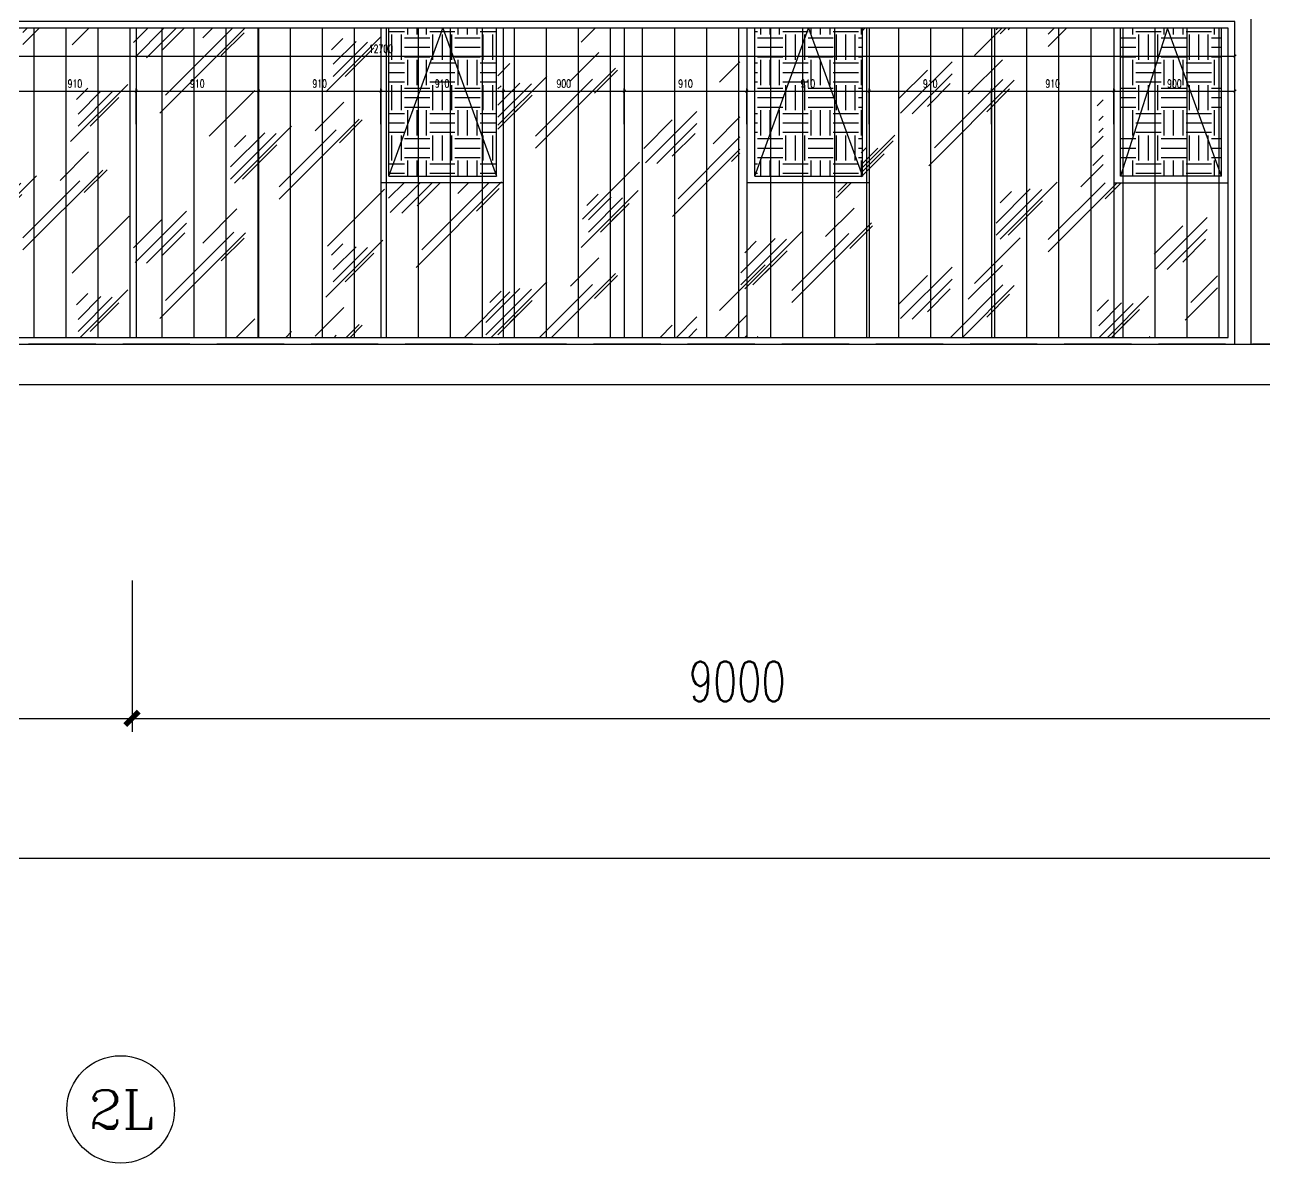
# Model space of a CAD drawing. Extents: x -2377130 to 293730, y -2 to 754590.
# Drawn here: x -1037818 to -1028603, y 511145 to 519612 of the extents above; entities that cross this region are included whole.
import ezdxf
from ezdxf.enums import TextEntityAlignment as Align

# ---------------------------------------------------------------- set-up
doc = ezdxf.new("R2010")
doc.units = 0
doc.header["$LTSCALE"] = 1000
doc.header["$MEASUREMENT"] = 0
doc.linetypes.add('__DASH', pattern=[0.35, 0.25, -0.1])
doc.linetypes.add('DOTE', pattern=[2.42, 2, -0.2, 0.02, -0.2])
doc.layers.get('Defpoints').update_dxf_attribs({"color": 210})
for name, color, linetype in [('A-AXIS-D', 1, 'Continuous'), ('A-AXIS-DOTE', 14, 'DOTE'), ('A-HATCH-2', 251, 'Continuous'), ('A-LIN-V', 9, 'Continuous'), ('A-WINDOW', 140, 'Continuous'), ('A-门窗表显示尺寸', 160, 'Continuous'), ('AS-WALL', 40, 'Continuous'), ('PUB_TEXT', 7, 'Continuous'), ('SPACE_HATCH', 8, 'Continuous')]:
    doc.layers.add(name, color=color, linetype=linetype)
doc.layers.add('A-WALL-HATCH', color=8, linetype='Continuous', lineweight=13)
doc.styles.add('_TCH_AXIS', font='COMPLEX', dxfattribs={"bigfont": 'GBCBIG'})
doc.styles.add('_TCH_DIM_T3', font='SIMPLEX', dxfattribs={"width": 0.705882, "bigfont": 'GBCBIG'})
doc.styles.add('A-DIM_T3', font='SIMPLEX', dxfattribs={"width": 0.705882, "bigfont": 'GBCBIG'})
doc.dimstyles.new('_TCH_ARCH&&100', dxfattribs={"dimtxt": 297.5, "dimasz": 100, "dimexe": 100, "dimexo": 100, "dimgap": 126.25, "dimtad": 1, "dimdec": 0, "dimzin": 0, "dimdsep": 46, "dimtxsty": '_TCH_DIM_T3', "dimblk": 'ARCHTICK', "dimcen": 0.09, "dimclrt": 7, "dimazin": 2, "dimtfac": 1, "dimtdec": 0, "dimtix": 1, "dimtmove": 2, "dimatfit": 3, "dimfxl": 0, "dimtolj": 1, "dimtzin": 0, "dimarcsym": 0})
doc.dimstyles.new('A-DIM&&20', dxfattribs={"dimtxt": 59.5, "dimasz": 20, "dimexe": 20, "dimexo": 20, "dimgap": 25.25, "dimtad": 1, "dimdec": 0, "dimzin": 0, "dimdsep": 46, "dimtxsty": 'A-DIM_T3', "dimblk": 'ARCHTICK', "dimcen": 0.09, "dimclrt": 7, "dimazin": 2, "dimtfac": 1, "dimtdec": 0, "dimtix": 1, "dimtmove": 2, "dimatfit": 3, "dimfxl": 0, "dimtolj": 1, "dimtzin": 0, "dimarcsym": 0})
pattern_1 = [(0, (-1130620, -3e-08), (187.5, 187.5), [187.5, -187.5]), (0, (-1130620, 70.31), (187.5, 187.5), [187.5, -187.5]), (0, (-1130620, 140.62), (187.5, 187.5), [187.5, -187.5]), (90, (-1130596.56, 164.06), (-187.5, 187.5), [187.5, -187.5]), (90, (-1130526.25, 164.06), (-187.5, 187.5), [187.5, -187.5]), (90, (-1130455.94, 164.06), (-187.5, 187.5), [187.5, -187.5])]

# ---------------------------------------------------------------- blocks, each defined once
blk = doc.blocks.new('_ArchTick')
at = {"color": 0, "linetype": 'ByBlock', "const_width": 0.4}
blk.add_lwpolyline([(-0.5, -0.5), (0.5, 0.5)], dxfattribs=at)
blk = doc.blocks.new('*D1118')
at = {"layer": 'A-AXIS-D', "color": 0, "lineweight": -2}
for p, q in [((-1104220.7, 515480), (-1104220.7, 513313.4)), ((-946220.7, 515480), (-946220.7, 513313.4)), ((-1104220.7, 513413.4), (-946220.7, 513413.4))]:
    blk.add_line(p, q, dxfattribs=at)
at = {"layer": 'Defpoints', "color": 0}
for p in [(-1104220.7, 515580), (-946220.7, 515580), (-946220.7, 513413.4)]:
    blk.add_point(p, dxfattribs=at)
at = {"layer": 'A-AXIS-D', "color": 0, "lineweight": -2, "xscale": 100, "yscale": 100, "zscale": 100, "rotation": 180}
blk.add_blockref('_ArchTick', (-1104220.7, 513413.4), dxfattribs=at)
at = {"layer": 'A-AXIS-D', "color": 0, "lineweight": -2, "xscale": 100, "yscale": 100, "zscale": 100}
blk.add_blockref('_ArchTick', (-946220.7, 513413.4), dxfattribs=at)
at = {"layer": 'A-AXIS-D', "color": 7, "insert": (-1025220.7, 513688.4), "char_height": 297.5, "attachment_point": 5, "style": '_TCH_DIM_T3'}
blk.add_mtext('\\A1;158000', dxfattribs=at)
blk = doc.blocks.new('*D1080')
at = {"layer": 'A-AXIS-D', "color": 0, "lineweight": -2}
for p, q in [((-1046020.7, 515480), (-1046020.7, 514353.4)), ((-1037020.7, 515480), (-1037020.7, 514353.4)), ((-1046020.7, 514453.4), (-1037020.7, 514453.4))]:
    blk.add_line(p, q, dxfattribs=at)
at = {"layer": 'Defpoints', "color": 0}
for p in [(-1046020.7, 515580), (-1037020.7, 515580), (-1037020.7, 514453.4)]:
    blk.add_point(p, dxfattribs=at)
at = {"layer": 'A-AXIS-D', "color": 0, "lineweight": -2, "xscale": 100, "yscale": 100, "zscale": 100, "rotation": 180}
blk.add_blockref('_ArchTick', (-1046020.7, 514453.4), dxfattribs=at)
at = {"layer": 'A-AXIS-D', "color": 0, "lineweight": -2, "xscale": 100, "yscale": 100, "zscale": 100}
blk.add_blockref('_ArchTick', (-1037020.7, 514453.4), dxfattribs=at)
at = {"layer": 'A-AXIS-D', "color": 7, "insert": (-1041520.7, 514728.4), "char_height": 297.5, "attachment_point": 5, "style": '_TCH_DIM_T3'}
blk.add_mtext('\\A1;9000', dxfattribs=at)
blk = doc.blocks.new('*D1079')
at = {"layer": 'A-AXIS-D', "color": 0, "lineweight": -2}
for p, q in [((-1037020.7, 515480), (-1037020.7, 514353.4)), ((-1028020.7, 515480), (-1028020.7, 514353.4)), ((-1037020.7, 514453.4), (-1028020.7, 514453.4))]:
    blk.add_line(p, q, dxfattribs=at)
at = {"layer": 'Defpoints', "color": 0}
for p in [(-1037020.7, 515580), (-1028020.7, 515580), (-1028020.7, 514453.4)]:
    blk.add_point(p, dxfattribs=at)
at = {"layer": 'A-AXIS-D', "color": 0, "lineweight": -2, "xscale": 100, "yscale": 100, "zscale": 100, "rotation": 180}
blk.add_blockref('_ArchTick', (-1037020.7, 514453.4), dxfattribs=at)
at = {"layer": 'A-AXIS-D', "color": 0, "lineweight": -2, "xscale": 100, "yscale": 100, "zscale": 100}
blk.add_blockref('_ArchTick', (-1028020.7, 514453.4), dxfattribs=at)
at = {"layer": 'A-AXIS-D', "color": 7, "insert": (-1032520.7, 514728.4), "char_height": 297.5, "attachment_point": 5, "style": '_TCH_DIM_T3'}
blk.add_mtext('\\A1;9000', dxfattribs=at)
blk = doc.blocks.new('*D842')
at = {"layer": 'A-门窗表显示尺寸', "color": 0, "lineweight": -2}
for p, q in [((-1041520.7, 519132.3), (-1041520.7, 519399.7)), ((-1028820.7, 519132.3), (-1028820.7, 519399.7)), ((-1041520.7, 519379.7), (-1028820.7, 519379.7))]:
    blk.add_line(p, q, dxfattribs=at)
at = {"layer": 'Defpoints', "color": 0}
for p in [(-1028820.7, 519379.7), (-1041520.7, 519112.3), (-1028820.7, 519112.3)]:
    blk.add_point(p, dxfattribs=at)
at = {"layer": 'A-门窗表显示尺寸', "color": 0, "lineweight": -2, "xscale": 20, "yscale": 20, "zscale": 20, "rotation": 180}
blk.add_blockref('_ArchTick', (-1041520.7, 519379.7), dxfattribs=at)
at = {"layer": 'A-门窗表显示尺寸', "color": 0, "lineweight": -2, "xscale": 20, "yscale": 20, "zscale": 20}
blk.add_blockref('_ArchTick', (-1028820.7, 519379.7), dxfattribs=at)
at = {"layer": 'A-门窗表显示尺寸', "color": 7, "insert": (-1035170.7, 519434.7), "char_height": 59.5, "attachment_point": 5, "style": 'A-DIM_T3'}
blk.add_mtext('\\A1;12700', dxfattribs=at)
blk = doc.blocks.new('*D853')
at = {"layer": 'A-门窗表显示尺寸', "color": 0, "lineweight": -2}
for p, q in [((-1037900.7, 518872.3), (-1037900.7, 519139.7)), ((-1037900.7, 519119.7), (-1036990.7, 519119.7)), ((-1036990.7, 518872.3), (-1036990.7, 519139.7))]:
    blk.add_line(p, q, dxfattribs=at)
at = {"layer": 'Defpoints', "color": 0}
for p in [(-1036990.7, 519119.7), (-1037900.7, 518852.3), (-1036990.7, 518852.3)]:
    blk.add_point(p, dxfattribs=at)
at = {"layer": 'A-门窗表显示尺寸', "color": 0, "lineweight": -2, "xscale": 20, "yscale": 20, "zscale": 20, "rotation": 180}
blk.add_blockref('_ArchTick', (-1037900.7, 519119.7), dxfattribs=at)
at = {"layer": 'A-门窗表显示尺寸', "color": 0, "lineweight": -2, "xscale": 20, "yscale": 20, "zscale": 20}
blk.add_blockref('_ArchTick', (-1036990.7, 519119.7), dxfattribs=at)
at = {"layer": 'A-门窗表显示尺寸', "color": 7, "insert": (-1037445.7, 519174.7), "char_height": 59.5, "attachment_point": 5, "style": 'A-DIM_T3'}
blk.add_mtext('\\A1;910', dxfattribs=at)
blk = doc.blocks.new('*D854')
at = {"layer": 'A-门窗表显示尺寸', "color": 0, "lineweight": -2}
for p, q in [((-1036990.7, 518872.3), (-1036990.7, 519139.7)), ((-1036990.7, 519119.7), (-1036080.7, 519119.7)), ((-1036080.7, 518872.3), (-1036080.7, 519139.7))]:
    blk.add_line(p, q, dxfattribs=at)
at = {"layer": 'Defpoints', "color": 0}
for p in [(-1036080.7, 519119.7), (-1036990.7, 518852.3), (-1036080.7, 518852.3)]:
    blk.add_point(p, dxfattribs=at)
at = {"layer": 'A-门窗表显示尺寸', "color": 0, "lineweight": -2, "xscale": 20, "yscale": 20, "zscale": 20, "rotation": 180}
blk.add_blockref('_ArchTick', (-1036990.7, 519119.7), dxfattribs=at)
at = {"layer": 'A-门窗表显示尺寸', "color": 0, "lineweight": -2, "xscale": 20, "yscale": 20, "zscale": 20}
blk.add_blockref('_ArchTick', (-1036080.7, 519119.7), dxfattribs=at)
at = {"layer": 'A-门窗表显示尺寸', "color": 7, "insert": (-1036535.7, 519174.7), "char_height": 59.5, "attachment_point": 5, "style": 'A-DIM_T3'}
blk.add_mtext('\\A1;910', dxfattribs=at)
blk = doc.blocks.new('*D855')
at = {"layer": 'A-门窗表显示尺寸', "color": 0, "lineweight": -2}
for p, q in [((-1036080.7, 518872.3), (-1036080.7, 519139.7)), ((-1036080.7, 519119.7), (-1035170.7, 519119.7)), ((-1035170.7, 518872.3), (-1035170.7, 519139.7))]:
    blk.add_line(p, q, dxfattribs=at)
at = {"layer": 'Defpoints', "color": 0}
for p in [(-1035170.7, 519119.7), (-1036080.7, 518852.3), (-1035170.7, 518852.3)]:
    blk.add_point(p, dxfattribs=at)
at = {"layer": 'A-门窗表显示尺寸', "color": 0, "lineweight": -2, "xscale": 20, "yscale": 20, "zscale": 20, "rotation": 180}
blk.add_blockref('_ArchTick', (-1036080.7, 519119.7), dxfattribs=at)
at = {"layer": 'A-门窗表显示尺寸', "color": 0, "lineweight": -2, "xscale": 20, "yscale": 20, "zscale": 20}
blk.add_blockref('_ArchTick', (-1035170.7, 519119.7), dxfattribs=at)
at = {"layer": 'A-门窗表显示尺寸', "color": 7, "insert": (-1035625.7, 519174.7), "char_height": 59.5, "attachment_point": 5, "style": 'A-DIM_T3'}
blk.add_mtext('\\A1;910', dxfattribs=at)
blk = doc.blocks.new('*D856')
at = {"layer": 'A-门窗表显示尺寸', "color": 0, "lineweight": -2}
for p, q in [((-1035170.7, 518872.3), (-1035170.7, 519139.7)), ((-1035170.7, 519119.7), (-1034260.7, 519119.7)), ((-1034260.7, 518872.3), (-1034260.7, 519139.7))]:
    blk.add_line(p, q, dxfattribs=at)
at = {"layer": 'Defpoints', "color": 0}
for p in [(-1034260.7, 519119.7), (-1035170.7, 518852.3), (-1034260.7, 518852.3)]:
    blk.add_point(p, dxfattribs=at)
at = {"layer": 'A-门窗表显示尺寸', "color": 0, "lineweight": -2, "xscale": 20, "yscale": 20, "zscale": 20, "rotation": 180}
blk.add_blockref('_ArchTick', (-1035170.7, 519119.7), dxfattribs=at)
at = {"layer": 'A-门窗表显示尺寸', "color": 0, "lineweight": -2, "xscale": 20, "yscale": 20, "zscale": 20}
blk.add_blockref('_ArchTick', (-1034260.7, 519119.7), dxfattribs=at)
at = {"layer": 'A-门窗表显示尺寸', "color": 7, "insert": (-1034715.7, 519174.7), "char_height": 59.5, "attachment_point": 5, "style": 'A-DIM_T3'}
blk.add_mtext('\\A1;910', dxfattribs=at)
blk = doc.blocks.new('*D857')
at = {"layer": 'A-门窗表显示尺寸', "color": 0, "lineweight": -2}
for p, q in [((-1034260.7, 518872.3), (-1034260.7, 519139.7)), ((-1034260.7, 519119.7), (-1033360.7, 519119.7)), ((-1033360.7, 518872.3), (-1033360.7, 519139.7))]:
    blk.add_line(p, q, dxfattribs=at)
at = {"layer": 'Defpoints', "color": 0}
for p in [(-1033360.7, 519119.7), (-1034260.7, 518852.3), (-1033360.7, 518852.3)]:
    blk.add_point(p, dxfattribs=at)
at = {"layer": 'A-门窗表显示尺寸', "color": 0, "lineweight": -2, "xscale": 20, "yscale": 20, "zscale": 20, "rotation": 180}
blk.add_blockref('_ArchTick', (-1034260.7, 519119.7), dxfattribs=at)
at = {"layer": 'A-门窗表显示尺寸', "color": 0, "lineweight": -2, "xscale": 20, "yscale": 20, "zscale": 20}
blk.add_blockref('_ArchTick', (-1033360.7, 519119.7), dxfattribs=at)
at = {"layer": 'A-门窗表显示尺寸', "color": 7, "insert": (-1033810.7, 519174.7), "char_height": 59.5, "attachment_point": 5, "style": 'A-DIM_T3'}
blk.add_mtext('\\A1;900', dxfattribs=at)
blk = doc.blocks.new('*D858')
at = {"layer": 'A-门窗表显示尺寸', "color": 0, "lineweight": -2}
for p, q in [((-1033360.7, 518872.3), (-1033360.7, 519139.7)), ((-1033360.7, 519119.7), (-1032450.7, 519119.7)), ((-1032450.7, 518872.3), (-1032450.7, 519139.7))]:
    blk.add_line(p, q, dxfattribs=at)
at = {"layer": 'Defpoints', "color": 0}
for p in [(-1032450.7, 519119.7), (-1033360.7, 518852.3), (-1032450.7, 518852.3)]:
    blk.add_point(p, dxfattribs=at)
at = {"layer": 'A-门窗表显示尺寸', "color": 0, "lineweight": -2, "xscale": 20, "yscale": 20, "zscale": 20, "rotation": 180}
blk.add_blockref('_ArchTick', (-1033360.7, 519119.7), dxfattribs=at)
at = {"layer": 'A-门窗表显示尺寸', "color": 0, "lineweight": -2, "xscale": 20, "yscale": 20, "zscale": 20}
blk.add_blockref('_ArchTick', (-1032450.7, 519119.7), dxfattribs=at)
at = {"layer": 'A-门窗表显示尺寸', "color": 7, "insert": (-1032905.7, 519174.7), "char_height": 59.5, "attachment_point": 5, "style": 'A-DIM_T3'}
blk.add_mtext('\\A1;910', dxfattribs=at)
blk = doc.blocks.new('*D844')
at = {"layer": 'A-门窗表显示尺寸', "color": 0, "lineweight": -2}
for p, q in [((-1032450.7, 518872.3), (-1032450.7, 519139.7)), ((-1032450.7, 519119.7), (-1031540.7, 519119.7)), ((-1031540.7, 518872.3), (-1031540.7, 519139.7))]:
    blk.add_line(p, q, dxfattribs=at)
at = {"layer": 'Defpoints', "color": 0}
for p in [(-1031540.7, 519119.7), (-1032450.7, 518852.3), (-1031540.7, 518852.3)]:
    blk.add_point(p, dxfattribs=at)
at = {"layer": 'A-门窗表显示尺寸', "color": 0, "lineweight": -2, "xscale": 20, "yscale": 20, "zscale": 20, "rotation": 180}
blk.add_blockref('_ArchTick', (-1032450.7, 519119.7), dxfattribs=at)
at = {"layer": 'A-门窗表显示尺寸', "color": 0, "lineweight": -2, "xscale": 20, "yscale": 20, "zscale": 20}
blk.add_blockref('_ArchTick', (-1031540.7, 519119.7), dxfattribs=at)
at = {"layer": 'A-门窗表显示尺寸', "color": 7, "insert": (-1031995.7, 519174.7), "char_height": 59.5, "attachment_point": 5, "style": 'A-DIM_T3'}
blk.add_mtext('\\A1;910', dxfattribs=at)
blk = doc.blocks.new('*D845')
at = {"layer": 'A-门窗表显示尺寸', "color": 0, "lineweight": -2}
for p, q in [((-1031540.7, 518872.3), (-1031540.7, 519139.7)), ((-1031540.7, 519119.7), (-1030630.7, 519119.7)), ((-1030630.7, 518872.3), (-1030630.7, 519139.7))]:
    blk.add_line(p, q, dxfattribs=at)
at = {"layer": 'Defpoints', "color": 0}
for p in [(-1030630.7, 519119.7), (-1031540.7, 518852.3), (-1030630.7, 518852.3)]:
    blk.add_point(p, dxfattribs=at)
at = {"layer": 'A-门窗表显示尺寸', "color": 0, "lineweight": -2, "xscale": 20, "yscale": 20, "zscale": 20, "rotation": 180}
blk.add_blockref('_ArchTick', (-1031540.7, 519119.7), dxfattribs=at)
at = {"layer": 'A-门窗表显示尺寸', "color": 0, "lineweight": -2, "xscale": 20, "yscale": 20, "zscale": 20}
blk.add_blockref('_ArchTick', (-1030630.7, 519119.7), dxfattribs=at)
at = {"layer": 'A-门窗表显示尺寸', "color": 7, "insert": (-1031085.7, 519174.7), "char_height": 59.5, "attachment_point": 5, "style": 'A-DIM_T3'}
blk.add_mtext('\\A1;910', dxfattribs=at)
blk = doc.blocks.new('*D846')
at = {"layer": 'A-门窗表显示尺寸', "color": 0, "lineweight": -2}
for p, q in [((-1030630.7, 518872.3), (-1030630.7, 519139.7)), ((-1030630.7, 519119.7), (-1029720.7, 519119.7)), ((-1029720.7, 518872.3), (-1029720.7, 519139.7))]:
    blk.add_line(p, q, dxfattribs=at)
at = {"layer": 'Defpoints', "color": 0}
for p in [(-1029720.7, 519119.7), (-1030630.7, 518852.3), (-1029720.7, 518852.3)]:
    blk.add_point(p, dxfattribs=at)
at = {"layer": 'A-门窗表显示尺寸', "color": 0, "lineweight": -2, "xscale": 20, "yscale": 20, "zscale": 20, "rotation": 180}
blk.add_blockref('_ArchTick', (-1030630.7, 519119.7), dxfattribs=at)
at = {"layer": 'A-门窗表显示尺寸', "color": 0, "lineweight": -2, "xscale": 20, "yscale": 20, "zscale": 20}
blk.add_blockref('_ArchTick', (-1029720.7, 519119.7), dxfattribs=at)
at = {"layer": 'A-门窗表显示尺寸', "color": 7, "insert": (-1030175.7, 519174.7), "char_height": 59.5, "attachment_point": 5, "style": 'A-DIM_T3'}
blk.add_mtext('\\A1;910', dxfattribs=at)
blk = doc.blocks.new('*D847')
at = {"layer": 'A-门窗表显示尺寸', "color": 0, "lineweight": -2}
for p, q in [((-1029720.7, 518872.3), (-1029720.7, 519139.7)), ((-1029720.7, 519119.7), (-1028820.7, 519119.7)), ((-1028820.7, 518872.3), (-1028820.7, 519139.7))]:
    blk.add_line(p, q, dxfattribs=at)
at = {"layer": 'Defpoints', "color": 0}
for p in [(-1028820.7, 519119.7), (-1029720.7, 518852.3), (-1028820.7, 518852.3)]:
    blk.add_point(p, dxfattribs=at)
at = {"layer": 'A-门窗表显示尺寸', "color": 0, "lineweight": -2, "xscale": 20, "yscale": 20, "zscale": 20, "rotation": 180}
blk.add_blockref('_ArchTick', (-1029720.7, 519119.7), dxfattribs=at)
at = {"layer": 'A-门窗表显示尺寸', "color": 0, "lineweight": -2, "xscale": 20, "yscale": 20, "zscale": 20}
blk.add_blockref('_ArchTick', (-1028820.7, 519119.7), dxfattribs=at)
at = {"layer": 'A-门窗表显示尺寸', "color": 7, "insert": (-1029270.7, 519174.7), "char_height": 59.5, "attachment_point": 5, "style": 'A-DIM_T3'}
blk.add_mtext('\\A1;900', dxfattribs=at)

msp = doc.modelspace()

# ---------------------------------------------------------------- hatches: boundary and pattern name
at = {"layer": 'A-WALL-HATCH'}
h = msp.add_hatch(dxfattribs=at)
h.set_pattern_fill('玻璃2', color=8, scale=100)
h.set_pattern_definition([(45, (715009.7, 60), (0, 1527.35065), [600, -360, 600, -360, 240, -523.28157]), (45, (714979.7, 90), (0, 1527.35065), [480, -600, 360, -360, 420, -463.28157]), (45, (714979.7, 180), (0, 1527.35065), [360, -720, 240, -360, 540, -463.28157]), (45, (715069.7, 90), (0, 1527.35065), [360, -720, 300, -1303.2815]), (45, (715159.7, 180), (0, 1527.35065), [180, -900, 120, -1483.2815]), (45, (715009.7, 330), (0, 1527.35065), [120, -900, 120, -480, 300, -763.28157]), (45, (715549.7, 240), (0, 1527.35065), [600, -900, 720, -475.2816]), (45, (715549.7, 150), (0, 1527.35065), [840, -600, 900, -355.2816]), (45, (715699.7, 270), (0, -1697.0563), [600, -840, 480, -763.2816]), (45, (715609.7, 450), (0, 1527.35065), [300, -1200, 360, -823.2816]), (45, (715789.7, 360), (0, 1527.35065), [240, -1200, 240, -1003.2815])])
h.paths.add_polyline_path([(-1041450.7, 517287.5), (-1028950.7, 517287.5), (-1028950.7, 518437.5), (-1029800.7, 518437.5), (-1029800.7, 519587.5), (-1031600.7, 519587.5), (-1031600.7, 518437.5), (-1032500.7, 518437.5), (-1032500.7, 519587.5), (-1034300.7, 519587.5), (-1034300.7, 518437.5), (-1035170.7, 518437.5), (-1035170.7, 519587.5), (-1037900.7, 519587.5), (-1037900.7, 518437.5), (-1038800.7, 518437.5), (-1038800.7, 519587.5), (-1040600.7, 519587.5), (-1040600.7, 518437.5), (-1041450.7, 518437.5)])
at = {"layer": 'SPACE_HATCH'}
h = msp.add_hatch(dxfattribs=at)
h.set_pattern_fill('土壤', color=8, scale=50, style=0)
h.set_pattern_definition(pattern_1)
h.paths.add_polyline_path([(-1034310.7, 518487.5), (-1035110.7, 518487.5), (-1035110.7, 519587.5), (-1034310.7, 519587.5)])
h = msp.add_hatch(dxfattribs=at)
h.set_pattern_fill('土壤', color=8, scale=50, style=0)
h.set_pattern_definition(pattern_1)
h.paths.add_polyline_path([(-1034310.7, 518487.5), (-1035110.7, 518487.5), (-1035110.7, 519587.5), (-1034310.7, 519587.5)])
h = msp.add_hatch(dxfattribs=at)
h.set_pattern_fill('土壤', color=8, scale=50, style=0)
h.set_pattern_definition(pattern_1)
h.paths.add_polyline_path([(-1031590.7, 518487.5), (-1032390.7, 518487.5), (-1032390.7, 519587.5), (-1031590.7, 519587.5)])
h = msp.add_hatch(dxfattribs=at)
h.set_pattern_fill('土壤', color=8, scale=50, style=0)
h.set_pattern_definition(pattern_1)
h.paths.add_polyline_path([(-1031590.7, 518487.5), (-1032390.7, 518487.5), (-1032390.7, 519587.5), (-1031590.7, 519587.5)])
h = msp.add_hatch(dxfattribs=at)
h.set_pattern_fill('土壤', color=8, scale=50, style=0)
h.set_pattern_definition(pattern_1)
h.paths.add_polyline_path([(-1029670.7, 518487.5), (-1028920.7, 518487.5), (-1028920.7, 519587.5), (-1029670.7, 519587.5)])

# ---------------------------------------------------------------- linework, layer by layer
at = {"layer": 'A-AXIS-D', "color": 8}
msp.add_circle((-1037105.6, 511544.7), 400, dxfattribs=at)
at = {"layer": 'A-AXIS-DOTE', "color": 8, "linetype": '__DASH', "ltscale": 2}
msp.add_line((-940690, 517237.5), (-1111279.8, 517237.5), dxfattribs=at)
at = {"layer": 'A-HATCH-2', "color": 8, "linetype": 'Continuous'}
for p, q in [((-1028700, 517237.5), (-1028700, 534887.5)), ((-1037748.8, 517287.5), (-1037748.8, 519587.5)), ((-1037510.6, 517287.5), (-1037510.6, 519587.5)), ((-1037272.5, 517287.5), (-1037272.5, 519587.5)), ((-1037034.4, 517287.5), (-1037034.4, 519587.5)), ((-1036796.2, 517287.5), (-1036796.2, 519587.5)), ((-1036558.1, 517287.5), (-1036558.1, 519587.5)), ((-1036320, 517287.5), (-1036320, 519587.5)), ((-1036081.9, 517287.5), (-1036081.9, 519587.5)), ((-1035843.8, 517287.5), (-1035843.8, 519587.5)), ((-1035605.6, 517287.5), (-1035605.6, 519587.5)), ((-1035367.5, 517287.5), (-1035367.5, 519587.5)), ((-1035129.4, 517287.5), (-1035129.4, 519587.5)), ((-1034891.2, 517287.5), (-1034891.2, 519587.5)), ((-1034653.1, 517287.5), (-1034653.1, 519587.5)), ((-1034415, 517287.5), (-1034415, 519587.5)), ((-1034176.9, 517287.5), (-1034176.9, 519587.5)), ((-1033938.8, 517287.5), (-1033938.8, 519587.5)), ((-1033700.6, 517287.5), (-1033700.6, 519587.5)), ((-1033462.5, 517287.5), (-1033462.5, 519587.5)), ((-1033224.4, 517287.5), (-1033224.4, 519587.5)), ((-1032986.2, 517287.5), (-1032986.2, 519587.5)), ((-1032748.1, 517287.5), (-1032748.1, 519587.5)), ((-1032510, 517287.5), (-1032510, 519587.5)), ((-1032271.9, 517287.5), (-1032271.9, 519587.5)), ((-1032033.8, 517287.5), (-1032033.8, 519587.5)), ((-1031795.6, 517287.5), (-1031795.6, 519587.5)), ((-1031557.5, 517287.5), (-1031557.5, 519587.5)), ((-1031319.4, 517287.5), (-1031319.4, 519587.5)), ((-1031081.2, 517287.5), (-1031081.2, 519587.5)), ((-1030843.1, 517287.5), (-1030843.1, 519587.5)), ((-1030605, 517287.5), (-1030605, 519587.5)), ((-1030366.9, 517287.5), (-1030366.9, 519587.5)), ((-1030128.8, 517287.5), (-1030128.8, 519587.5)), ((-1029890.6, 517287.5), (-1029890.6, 519587.5)), ((-1029652.5, 517287.5), (-1029652.5, 519587.5)), ((-1029414.4, 517287.5), (-1029414.4, 519587.5)), ((-1029176.2, 517287.5), (-1029176.2, 519587.5)), ((-1028938.1, 517287.5), (-1028938.1, 519587.5))]:
    msp.add_line(p, q, dxfattribs=at)
at = {"layer": 'A-LIN-V', "color": 8}
msp.add_line((-1104220.7, 517237.5), (-946220.7, 517237.5), dxfattribs=at)
at = {"layer": 'A-WINDOW', "color": 8}
for p, q in [((-1036990.7, 519587.5), (-1036990.7, 517287.5)), ((-1036080.7, 519587.5), (-1036080.7, 517287.5)), ((-1035170.7, 519587.5), (-1035170.7, 517287.5)), ((-1035110.7, 518487.5), (-1035110.7, 519587.5)), ((-1034310.7, 518487.5), (-1034310.7, 519587.5)), ((-1034260.7, 519587.5), (-1034260.7, 517287.5)), ((-1033360.7, 519587.5), (-1033360.7, 517287.5)), ((-1032450.7, 519587.5), (-1032450.7, 517287.5)), ((-1032390.7, 518487.5), (-1032390.7, 519587.5)), ((-1031590.7, 518487.5), (-1031590.7, 519587.5)), ((-1031540.7, 519587.5), (-1031540.7, 517287.5)), ((-1030630.7, 519587.5), (-1030630.7, 517287.5)), ((-1029720.7, 519587.5), (-1029720.7, 517287.5)), ((-1029670.7, 518487.5), (-1029670.7, 519587.5)), ((-1028920.7, 518487.5), (-1028920.7, 519587.5)), ((-1035110.7, 518487.5), (-1034310.7, 518487.5)), ((-1032390.7, 518487.5), (-1031590.7, 518487.5)), ((-1028920.7, 518487.5), (-1029670.7, 518487.5)), ((-1034260.7, 518437.5), (-1035170.7, 518437.5)), ((-1031540.7, 518437.5), (-1032450.7, 518437.5)), ((-1029720.7, 518437.5), (-1028870.7, 518437.5))]:
    msp.add_line(p, q, dxfattribs=at)
for points in [[(-1041520.7, 517237.5), (-1028820.7, 517237.5), (-1028820.7, 519637.5), (-1041520.7, 519637.5)], [(-1041470.7, 517287.5), (-1028870.7, 517287.5), (-1028870.7, 519587.5), (-1041470.7, 519587.5)]]:
    msp.add_lwpolyline(points, close=True, dxfattribs=at)
for points in [[(-1035110.7, 518487.5), (-1034710.5, 519587.5), (-1034310.7, 518487.5)], [(-1032390.7, 518487.5), (-1031990.5, 519587.5), (-1031590.7, 518487.5)], [(-1028920.7, 518487.5), (-1029320.8, 519587.5), (-1029670.7, 518487.5)]]:
    msp.add_lwpolyline(points, dxfattribs=at)
at = {"layer": 'AS-WALL', "color": 8}
msp.add_line((-1111279.8, 516937.5), (-940690, 516937.5), dxfattribs=at)

# ---------------------------------------------------------------- texts
at = {"layer": 'PUB_TEXT', "color": 8, "style": '_TCH_AXIS'}
msp.add_text('2L', height=288.12, dxfattribs=at).set_placement((-1037345.7, 511400.7), (-1036865.5, 511400.7), align=Align.FIT)

# ---------------------------------------------------------------- dimensions: what is measured, and where the dimension line sits
at = {"layer": 'A-AXIS-D', "color": 8}
for base, p1, p2, picture, middle in [((-946220.7, 513413.4), (-1104220.7, 515580), (-946220.7, 515580), '*D1118', (-1025220.7, 513688.4)), ((-1037020.7, 514453.4), (-1046020.7, 515580), (-1037020.7, 515580), '*D1080', (-1041520.7, 514728.4)), ((-1028020.7, 514453.4), (-1037020.7, 515580), (-1028020.7, 515580), '*D1079', (-1032520.7, 514728.4))]:
    dim = msp.add_linear_dim(base=base, p1=p1, p2=p2, angle=0, dimstyle='_TCH_ARCH&&100', override={"dimgap": 0}, dxfattribs=at)
    dim.commit()
    dim.dimension.update_dxf_attribs({"geometry": picture, "text_midpoint": middle, "dimtype": 161})
at = {"layer": 'A-门窗表显示尺寸', "color": 8}
for p1, p2, picture, middle in [((-1041520.7, 519112.3), (-1028820.7, 519112.3), '*D842', (-1035170.7, 519434.7)), ((-1037900.7, 518852.3), (-1036990.7, 518852.3), '*D853', (-1037445.7, 519174.7)), ((-1036990.7, 518852.3), (-1036080.7, 518852.3), '*D854', (-1036535.7, 519174.7)), ((-1036080.7, 518852.3), (-1035170.7, 518852.3), '*D855', (-1035625.7, 519174.7)), ((-1035170.7, 518852.3), (-1034260.7, 518852.3), '*D856', (-1034715.7, 519174.7)), ((-1034260.7, 518852.3), (-1033360.7, 518852.3), '*D857', (-1033810.7, 519174.7)), ((-1033360.7, 518852.3), (-1032450.7, 518852.3), '*D858', (-1032905.7, 519174.7)), ((-1032450.7, 518852.3), (-1031540.7, 518852.3), '*D844', (-1031995.7, 519174.7)), ((-1031540.7, 518852.3), (-1030630.7, 518852.3), '*D845', (-1031085.7, 519174.7)), ((-1030630.7, 518852.3), (-1029720.7, 518852.3), '*D846', (-1030175.7, 519174.7)), ((-1029720.7, 518852.3), (-1028820.7, 518852.3), '*D847', (-1029270.7, 519174.7))]:
    dim = msp.add_aligned_dim(p1=p1, p2=p2, distance=267.5, dimstyle='A-DIM&&20', dxfattribs=at)
    dim.commit()
    dim.dimension.update_dxf_attribs({"geometry": picture, "text_midpoint": middle})

doc.saveas('drawing.dxf')
